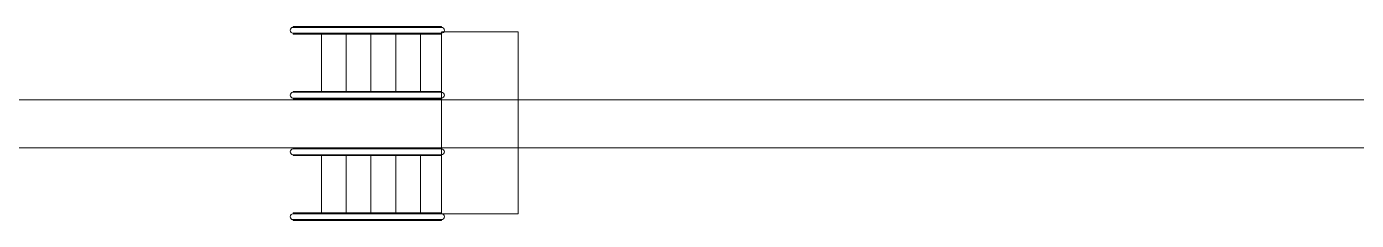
# Model space of a CAD drawing. Header units: inches. Extents: x -430764 to 256483, y 7374 to 217374.
# Drawn here: x -262827 to -248941, y 156369 to 158392 of the extents above; entities that cross this region are included whole.
import ezdxf

# ---------------------------------------------------------------- set-up
doc = ezdxf.new("R2010")
doc.units = ezdxf.units.IN
doc.header["$MEASUREMENT"] = 0
doc.linetypes.add('CABLETRAYLAYOUT-EMBED 2_DWG$0$HIDDEN2', pattern=[0.1875, 0.125, -0.0625])
doc.layers.add('Background Stuff', color=252, linetype='Continuous', lineweight=5)
doc.layers.add('CABLETRAYLAYOUT-EMBED 2_DWG$0$DwgTemplate', color=7, linetype='Continuous', lineweight=9)

msp = doc.modelspace()

# ---------------------------------------------------------------- linework, layer by layer
at = {"layer": 'Background Stuff', "linetype": 'Continuous'}
for p, q in [((-260044.13897, 158383.74864), (-260044.13897, 158392.25764)), ((-258494.8593, 158392.25764), (-260044.13897, 158392.25764)), ((-260044.13897, 158392.25764), (-260044.13897, 158383.74864)), ((-258494.8593, 158383.74864), (-260044.13897, 158383.74864)), ((-260044.13897, 158314.78764), (-260044.13897, 158323.29664)), ((-260044.13897, 158323.29664), (-260044.13897, 158314.78764)), ((-258494.8593, 158323.29664), (-260044.13897, 158323.29664)), ((-258494.8593, 158314.78764), (-260044.13897, 158314.78764)), ((-259747.39596, 157714.78764), (-259747.39596, 158314.78764)), ((-259489.18268, 157714.78764), (-259489.18268, 158314.78764)), ((-259230.9694, 157714.78764), (-259230.9694, 158314.78764)), ((-258972.75612, 157714.78764), (-258972.75612, 158314.78764)), ((-258714.54284, 157714.78764), (-258714.54284, 158314.78764)), ((-258494.8593, 158392.25764), (-258494.8593, 158383.74864)), ((-258494.8593, 158392.25764), (-258494.8593, 158383.74864)), ((-260044.13897, 157706.27864), (-260044.13897, 157714.78764)), ((-258494.8593, 157714.78764), (-260044.13897, 157714.78764)), ((-260044.13897, 157706.27864), (-260044.13897, 157714.78764)), ((-258494.8593, 157706.27864), (-260044.13897, 157706.27864)), ((-260044.13897, 157637.31764), (-260044.13897, 157645.82664)), ((-260044.13897, 157637.31764), (-260044.13897, 157645.82664)), ((-258494.8593, 157645.82664), (-260044.13897, 157645.82664)), ((-258494.8593, 157637.31764), (-260044.13897, 157637.31764)), ((-260044.13897, 157115.41619), (-260044.13897, 157123.92519)), ((-260044.13897, 157123.92519), (-260044.13897, 157115.41619)), ((-258494.8593, 157123.92519), (-260044.13897, 157123.92519)), ((-258494.8593, 157115.41619), (-260044.13897, 157115.41619)), ((-260044.13897, 157046.45519), (-260044.13897, 157054.96419)), ((-260044.13897, 157054.96419), (-260044.13897, 157046.45519)), ((-258494.8593, 157054.96419), (-260044.13897, 157054.96419)), ((-258494.8593, 157046.45519), (-260044.13897, 157046.45519)), ((-259747.39596, 156446.45519), (-259747.39596, 157046.45519)), ((-259489.18268, 156446.45519), (-259489.18268, 157046.45519)), ((-259230.9694, 156446.45519), (-259230.9694, 157046.45519)), ((-258972.75612, 156446.45519), (-258972.75612, 157046.45519)), ((-258714.54284, 156446.45519), (-258714.54284, 157046.45519)), ((-260044.13897, 156437.94619), (-260044.13897, 156446.45519)), ((-258494.8593, 156446.45519), (-260044.13897, 156446.45519)), ((-260044.13897, 156437.94619), (-260044.13897, 156446.45519)), ((-258494.8593, 156437.94619), (-260044.13897, 156437.94619)), ((-260044.13897, 156368.98519), (-260044.13897, 156377.49419)), ((-260044.13897, 156368.98519), (-260044.13897, 156377.49419)), ((-258494.8593, 156377.49419), (-260044.13897, 156377.49419)), ((-258494.8593, 156368.98519), (-260044.13897, 156368.98519)), ((-258494.8593, 156438.81206), (-258494.8593, 156437.94619)), ((-258494.8593, 156437.94619), (-258494.8593, 156438.81206)), ((-258494.8593, 156377.49419), (-258494.8593, 156368.98519)), ((-258494.8593, 156368.98519), (-258494.8593, 156377.49419))]:
    msp.add_line(p, q, dxfattribs=at)
for centre, start, end in [((-260044.13897, 158353.52264), 90, 270), ((-260044.13897, 158353.52264), 90, 270), ((-258494.8593, 158353.52264), 270, 90), ((-258494.8593, 158353.52264), 270, 90), ((-260044.13897, 157676.05264), 90, 270), ((-260044.13897, 157676.05264), 90, 270), ((-258494.8593, 157676.05264), 270, 90), ((-258494.8593, 157676.05264), 270, 90), ((-260044.13897, 157085.19019), 90, 270), ((-260044.13897, 157085.19019), 90, 270), ((-258494.8593, 157085.19019), 270, 90), ((-258494.8593, 157085.19019), 270, 90), ((-260044.13897, 156407.72019), 90, 270), ((-260044.13897, 156407.72019), 90, 270), ((-258494.8593, 156407.72019), 270, 90), ((-258494.8593, 156407.72019), 270, 90)]:
    msp.add_arc(centre, 30.226, start, end, dxfattribs=at)
at = {"layer": 'CABLETRAYLAYOUT-EMBED 2_DWG$0$DwgTemplate', "color": 7, "linetype": 'CABLETRAYLAYOUT-EMBED 2_DWG$0$HIDDEN2'}
for p, q in [((-258494.8593, 158323.29664), (-258494.8593, 158338.81206)), ((-258494.8593, 158323.29664), (-258494.8593, 158338.81206)), ((-257694.8593, 158338.81206), (-258494.8593, 158338.81206)), ((-257694.8593, 158338.81206), (-258494.8593, 158338.81206)), ((-258494.8593, 158338.81206), (-258468.45456, 158338.81206)), ((-258494.8593, 158338.81206), (-258468.45456, 158338.81206)), ((-258494.8593, 158338.81206), (-258494.8593, 156438.81206)), ((-258494.8593, 156438.81206), (-258494.8593, 158338.81206)), ((-257694.8593, 156438.81206), (-257694.8593, 158338.81206)), ((-257694.8593, 156438.81206), (-257694.8593, 158338.81206)), ((-270594.8593, 157628.26392), (-226594.85945, 157628.26422)), ((-258494.8593, 157645.82664), (-258494.8593, 157706.27864)), ((-258494.8593, 157645.82664), (-258494.8593, 157706.27864)), ((-257694.8593, 157628.26401), (-258494.8593, 157628.26401)), ((-271094.8593, 157128.26392), (-226094.8593, 157128.26422)), ((-226094.8593, 157128.26422), (-271094.8593, 157128.26392)), ((-257694.8593, 157128.26401), (-258494.8593, 157128.26401)), ((-258494.8593, 157054.96419), (-258494.8593, 157115.41619)), ((-258494.8593, 157054.96419), (-258494.8593, 157115.41619)), ((-258494.8593, 156438.81206), (-257694.8593, 156438.81206)), ((-258494.8593, 156438.81206), (-257694.8593, 156438.81206))]:
    msp.add_line(p, q, dxfattribs=at)
at = {"layer": 'CABLETRAYLAYOUT-EMBED 2_DWG$0$DwgTemplate', "color": 7, "linetype": 'Continuous'}
for p, q in [((-258494.8593, 157706.27864), (-258494.8593, 158323.29664)), ((-258494.8593, 157706.27864), (-258494.8593, 158323.29664)), ((-258468.45456, 158338.81206), (-257694.8593, 158338.81206)), ((-258468.45456, 158338.81206), (-257694.8593, 158338.81206)), ((-257694.8593, 158338.81206), (-257694.8593, 156438.81206)), ((-257694.8593, 156438.81206), (-257694.8593, 158338.81206)), ((-258494.8593, 157628.26401), (-270594.8593, 157628.26392)), ((-258494.8593, 157115.41619), (-258494.8593, 157645.82664)), ((-258494.8593, 157115.41619), (-258494.8593, 157645.82664)), ((-241294.8593, 157628.26412), (-257694.8593, 157628.26401)), ((-258494.8593, 157128.26401), (-271094.8593, 157128.26392)), ((-258494.8593, 156438.81206), (-258494.8593, 157054.96419)), ((-258494.8593, 156438.81206), (-258494.8593, 157054.96419)), ((-242794.38006, 157128.26411), (-257694.8593, 157128.26401)), ((-257694.8593, 156438.81206), (-258494.8593, 156438.81206)), ((-257694.8593, 156438.81206), (-258494.8593, 156438.81206))]:
    msp.add_line(p, q, dxfattribs=at)

doc.saveas('drawing.dxf')
